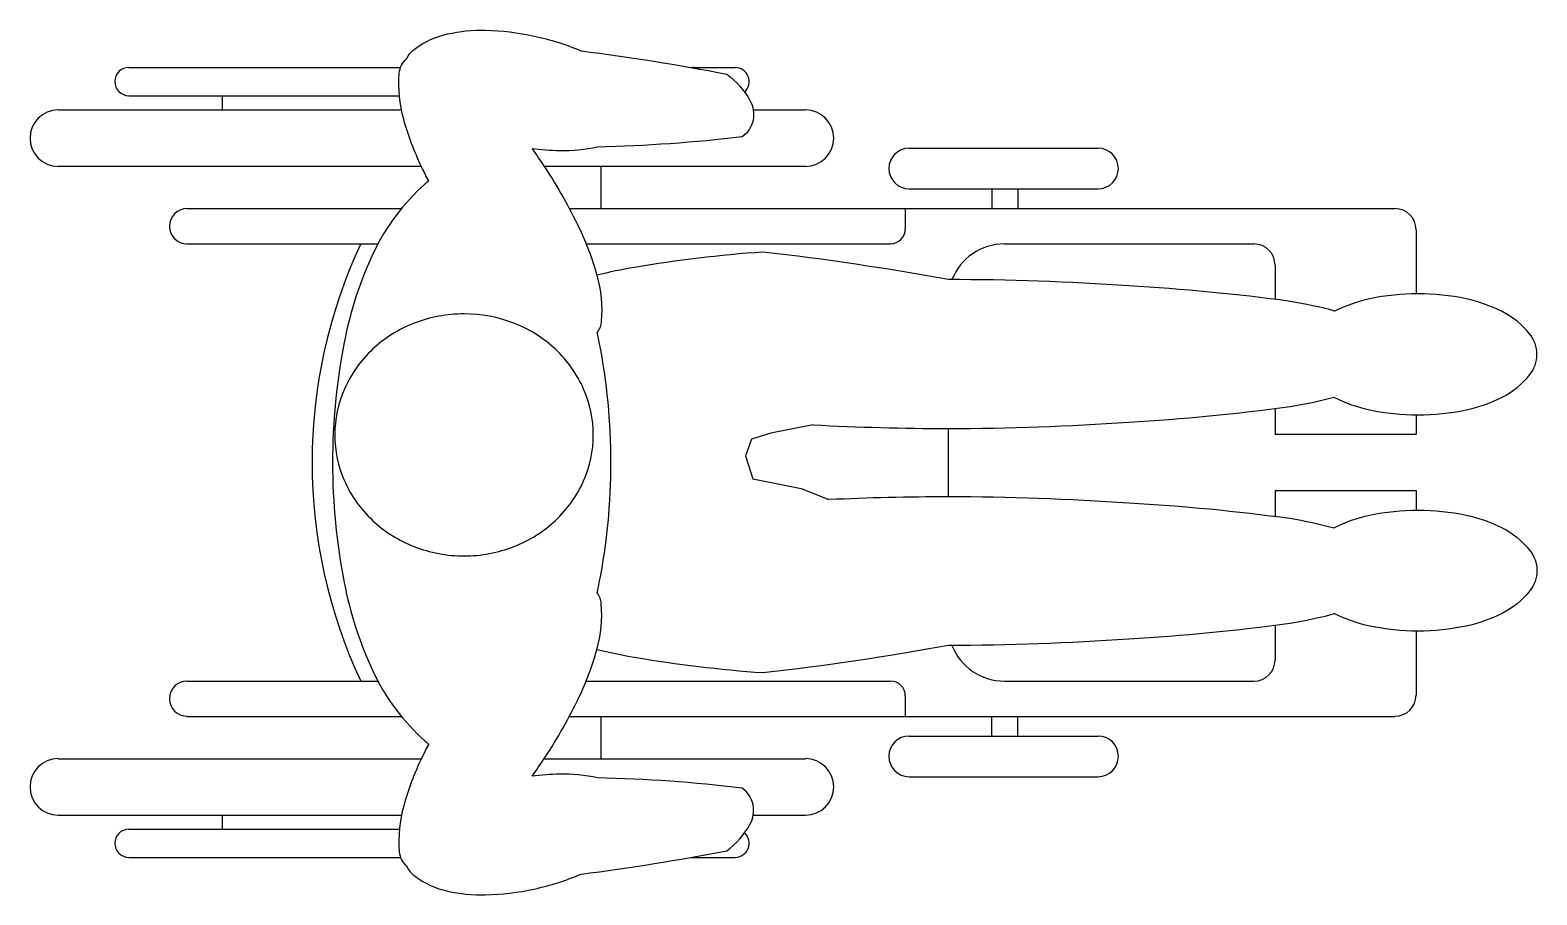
# Model space of a CAD drawing. Header units: millimetres. Extents: x -1443.81 to -1442.61, y 1867.72 to 1868.41.
import ezdxf

# ---------------------------------------------------------------- set-up
doc = ezdxf.new("R2010")
doc.units = ezdxf.units.MM
doc.header["$LTSCALE"] = 10
doc.layers.add('Humanos', color=2, linetype='Continuous')

msp = doc.modelspace()

# ---------------------------------------------------------------- linework, layer by layer
at = {"layer": 'Humanos'}
for p, q in [((-1443.7302, 1868.3776), (-1443.5139, 1868.3776)), ((-1443.2824, 1868.3776), (-1443.2474, 1868.3776)), ((-1443.2824, 1868.3776), (-1443.2811, 1868.3776)), ((-1443.7302, 1868.3551), (-1443.5147, 1868.3551)), ((-1443.6556, 1868.3439), (-1443.6556, 1868.3551)), ((-1443.7864, 1868.3439), (-1443.5131, 1868.3439)), ((-1443.2329, 1868.3439), (-1443.1913, 1868.3439)), ((-1443.8088, 1868.3214), (-1443.8088, 1868.3214)), ((-1443.1087, 1868.3134), (-1442.9583, 1868.3134)), ((-1443.7864, 1868.299), (-1443.4972, 1868.299)), ((-1443.3995, 1868.299), (-1443.1913, 1868.299)), ((-1443.3541, 1868.2653), (-1443.3541, 1868.299)), ((-1443.1087, 1868.281), (-1442.9583, 1868.281)), ((-1443.0429, 1868.281), (-1443.0429, 1868.2653)), ((-1443.0221, 1868.281), (-1443.0221, 1868.2653)), ((-1443.6839, 1868.2653), (-1443.5132, 1868.2653)), ((-1443.3794, 1868.2653), (-1442.7218, 1868.2653)), ((-1443.1117, 1868.2491), (-1443.1117, 1868.2653)), ((-1442.705, 1868.2485), (-1442.705, 1868.1974)), ((-1443.6839, 1868.2372), (-1443.5455, 1868.2372)), ((-1443.6839, 1868.2372), (-1443.5318, 1868.2372)), ((-1443.366, 1868.2372), (-1443.1236, 1868.2372)), ((-1443.0329, 1868.2372), (-1442.8341, 1868.2372)), ((-1442.8173, 1868.2204), (-1442.8173, 1868.1934)), ((-1442.8173, 1868.1057), (-1442.8173, 1868.0857)), ((-1442.705, 1868.1011), (-1442.705, 1868.0857)), ((-1443.0778, 1868.0903), (-1443.0778, 1868.0361)), ((-1442.8173, 1868.0857), (-1442.705, 1868.0857)), ((-1442.8173, 1868.0408), (-1442.705, 1868.0408)), ((-1442.8173, 1868.0408), (-1442.8173, 1868.0207)), ((-1442.705, 1868.0408), (-1442.705, 1868.0253)), ((-1442.8173, 1867.933), (-1442.8173, 1867.906)), ((-1442.705, 1867.929), (-1442.705, 1867.878)), ((-1443.6839, 1867.8892), (-1443.5455, 1867.8892)), ((-1443.6839, 1867.8892), (-1443.5318, 1867.8892)), ((-1443.366, 1867.8892), (-1443.1236, 1867.8892)), ((-1443.0329, 1867.8892), (-1442.8341, 1867.8892)), ((-1443.1117, 1867.8611), (-1443.1117, 1867.8774)), ((-1443.6839, 1867.8611), (-1443.5132, 1867.8611)), ((-1443.3794, 1867.8611), (-1442.7218, 1867.8611)), ((-1443.3541, 1867.8274), (-1443.3541, 1867.8611)), ((-1443.0429, 1867.8455), (-1443.0429, 1867.8611)), ((-1443.0221, 1867.8455), (-1443.0221, 1867.8611)), ((-1443.1087, 1867.8455), (-1442.9583, 1867.8455)), ((-1443.7864, 1867.8274), (-1443.4972, 1867.8274)), ((-1443.3995, 1867.8274), (-1443.1913, 1867.8274)), ((-1443.1087, 1867.8131), (-1442.9583, 1867.8131)), ((-1443.7864, 1867.7825), (-1443.5131, 1867.7825)), ((-1443.6556, 1867.7713), (-1443.6556, 1867.7825)), ((-1443.2329, 1867.7825), (-1443.1913, 1867.7825)), ((-1443.7302, 1867.7713), (-1443.5147, 1867.7713)), ((-1443.7302, 1867.7488), (-1443.5139, 1867.7488)), ((-1443.2824, 1867.7488), (-1443.2474, 1867.7488))]:
    msp.add_line(p, q, dxfattribs=at)
for points in [[(-1443.509, 1868.3845, -0.124336), (-1443.502, 1868.3928, -0.102145), (-1443.4765, 1868.4043, -0.061034), (-1443.4463, 1868.4073, -0.047335), (-1443.4074, 1868.4027, -0.047335), (-1443.37, 1868.3909, -0.015799), (-1443.254, 1868.3724, -0.102145), (-1443.2355, 1868.3514, -0.184709), (-1443.2331, 1868.3357, -0.184709)], [(-1443.4914, 1868.2873, -0.007573), (-1443.497, 1868.2985, -0.0446), (-1443.5113, 1868.3364, -0.087348), (-1443.5148, 1868.3731, -0.202213), (-1443.509, 1868.3845, -0.232018)], [(-1443.2331, 1868.3357, -0.184709), (-1443.2417, 1868.3225, -0.024739), (-1443.3569, 1868.3143, -0.061034), (-1443.3872, 1868.3113, -0.026542), (-1443.4091, 1868.3129, -0.047335)], [(-1443.4091, 1868.3129, -0.011099), (-1443.3987, 1868.2978, -0.03303), (-1443.3717, 1868.2502, -0.0446), (-1443.3575, 1868.2123, -0.087348), (-1443.3539, 1868.1756, -0.142621), (-1443.3572, 1868.167, -0.232018)], [(-1443.4914, 1868.2873, 0.015995), (-1443.4941, 1868.285, 0.102633), (-1443.5355, 1868.2299, 0.061874), (-1443.5587, 1868.1588, 0.048129), (-1443.568, 1868.0632, 0.048129), (-1443.5587, 1867.9676, 0.061874), (-1443.5355, 1867.8965, 0.102633), (-1443.4941, 1867.8414, 0.015995), (-1443.4914, 1867.8391, 0.182525)], [(-1442.7696, 1868.1838, 0.02127), (-1442.8054, 1868.1915, 0.019635), (-1442.9338, 1868.2038, 0.017596), (-1443.0775, 1868.2088, 0.01696), (-1443.2252, 1868.2307, 0.024553), (-1443.3276, 1868.2185, 0.017708), (-1443.3575, 1868.2123, 0.288354)], [(-1442.7704, 1868.1152, 0.06583), (-1442.7418, 1868.1051, 0.051972), (-1442.7035, 1868.1011, 0.051972), (-1442.6652, 1868.1051, 0.06583), (-1442.6365, 1868.1152, 0.104591), (-1442.6146, 1868.1329, 0.172508), (-1442.6088, 1868.1493, 0.172508), (-1442.6146, 1868.1657, 0.104591), (-1442.6365, 1868.1833, 0.06583), (-1442.6652, 1868.1935, 0.051972), (-1442.7035, 1868.1974, 0.051972), (-1442.7418, 1868.1935, 0.06583), (-1442.7704, 1868.1833, 0.104591)], [(-1443.3572, 1867.9594, 0.006875), (-1443.3555, 1867.9676, 0.048129), (-1443.3462, 1868.0632, 0.048129), (-1443.3555, 1868.1588, 0.006875), (-1443.3572, 1868.167, 0.102633)], [(-1443.1853, 1868.0932, 0.01318), (-1443.0775, 1868.0903, 0.017596), (-1442.9338, 1868.0954, 0.019635), (-1442.8054, 1868.1077, 0.020818), (-1442.7703, 1868.1152, 0.285145)], [(-1443.1729, 1868.0339, -0.011668), (-1443.0775, 1868.0361, -0.017596), (-1442.9338, 1868.0311, -0.019635), (-1442.8054, 1868.0188, -0.020818), (-1442.7703, 1868.0113, -0.284569)], [(-1442.7035, 1868.0253, -0.051972), (-1442.6652, 1868.0213, -0.06583), (-1442.6365, 1868.0112, -0.104591), (-1442.6146, 1867.9935, -0.172508), (-1442.6088, 1867.9772, -0.172508), (-1442.6146, 1867.9608, -0.104591), (-1442.6365, 1867.9431, -0.06583), (-1442.6652, 1867.933, -0.051972), (-1442.7035, 1867.929, -0.051972), (-1442.7418, 1867.933, -0.06583), (-1442.7704, 1867.9431, -0.104591)], [(-1442.7704, 1868.0112, -0.06583), (-1442.7418, 1868.0213, -0.051972), (-1442.7035, 1868.0253, -0.051972)], [(-1443.4091, 1867.8135, 0.011099), (-1443.3987, 1867.8286, 0.03303), (-1443.3717, 1867.8762, 0.0446), (-1443.3575, 1867.9142, 0.087348), (-1443.3539, 1867.9508, 0.142621), (-1443.3572, 1867.9594, 0.232018)], [(-1442.7696, 1867.9427, -0.02127), (-1442.8054, 1867.935, -0.019635), (-1442.9338, 1867.9227, -0.017596), (-1443.0775, 1867.9176, -0.01696), (-1443.2252, 1867.8957, -0.024553), (-1443.3276, 1867.908, -0.017708), (-1443.3575, 1867.9142, -0.288354)], [(-1443.4914, 1867.8391, 0.007573), (-1443.497, 1867.8279, 0.0446), (-1443.5113, 1867.79, 0.087348), (-1443.5148, 1867.7533, 0.202213), (-1443.509, 1867.7419, 0.232018)], [(-1443.2331, 1867.7907, 0.184709), (-1443.2417, 1867.804, 0.024739), (-1443.3569, 1867.8122, 0.061034), (-1443.3872, 1867.8152, 0.026542), (-1443.4091, 1867.8135, 0.047335)], [(-1443.509, 1867.7419, 0.124336), (-1443.502, 1867.7336, 0.102145), (-1443.4765, 1867.7221, 0.061034), (-1443.4463, 1867.7191, 0.047335), (-1443.4074, 1867.7237, 0.047335), (-1443.37, 1867.7356, 0.015799), (-1443.254, 1867.7541, 0.102145), (-1443.2355, 1867.7751, 0.184709), (-1443.2331, 1867.7907, 0.184709)]]:
    msp.add_lwpolyline(points, format="xyb", dxfattribs=at)
msp.add_lwpolyline([(-1443.3603, 1868.0852, 0.104587), (-1443.368, 1868.1217, 0.100811), (-1443.3904, 1868.1533, 0.095893), (-1443.4235, 1868.1741, 0.092683), (-1443.4632, 1868.1815, 0.092683), (-1443.503, 1868.1741, 0.095893), (-1443.5361, 1868.1533, 0.100811), (-1443.5585, 1868.1217, 0.104587), (-1443.5662, 1868.0852, 0.104587), (-1443.5585, 1868.0486, 0.100811), (-1443.5361, 1868.0171, 0.095893), (-1443.503, 1867.9963, 0.092683), (-1443.4632, 1867.9888, 0.092683), (-1443.4235, 1867.9963, 0.095893), (-1443.3904, 1868.0171, 0.100811), (-1443.368, 1868.0486, 0.104587)], format="xyb", close=True, dxfattribs=at)
msp.add_lwpolyline([(-1443.1853, 1868.0932), (-1443.2188, 1868.0866), (-1443.2342, 1868.0818), (-1443.239, 1868.0684), (-1443.2332, 1868.0501), (-1443.1948, 1868.0424), (-1443.1727, 1868.0338)], dxfattribs=at)
for centre, radius, start, end in [((-1443.7302, 1868.3664), 0.0112, 90, 270), ((-1443.2811, 1868.3664), 0.0112, 64.6113, 90), ((-1443.2474, 1868.3664), 0.0112, 312.3974, 90), ((-1443.7864, 1868.3214), 0.0225, 90, 180), ((-1443.1913, 1868.3214), 0.0225, 270, 90), ((-1443.7864, 1868.3214), 0.0225, 180, 270), ((-1443.1087, 1868.2972), 0.0162, 90, 270), ((-1442.9583, 1868.2972), 0.0162, 270, 90), ((-1443.6839, 1868.2513), 0.014, 90, 270), ((-1442.7218, 1868.2485), 0.0168, 0, 90), ((-1443.1236, 1868.2491), 0.0118, 270, 0), ((-1443.174, 1868.0632), 0.4103, 154.9017, 205.0983), ((-1443.0329, 1868.1923), 0.0449, 90, 158.4742), ((-1442.8341, 1868.2204), 0.0168, 0, 90), ((-1443.0329, 1867.9341), 0.0449, 201.5258, 270), ((-1442.8341, 1867.906), 0.0168, 270, 0), ((-1443.6839, 1867.8752), 0.014, 90, 270), ((-1443.1236, 1867.8774), 0.0118, 0, 90), ((-1442.7218, 1867.878), 0.0168, 270, 0), ((-1443.1087, 1867.8293), 0.0162, 90, 270), ((-1442.9583, 1867.8293), 0.0162, 270, 90), ((-1443.7864, 1867.805), 0.0225, 90, 270), ((-1443.1913, 1867.805), 0.0225, 270, 90), ((-1443.7302, 1867.7601), 0.0112, 90, 270), ((-1443.2474, 1867.7601), 0.0112, 270, 47.6026)]:
    msp.add_arc(centre, radius, start, end, dxfattribs=at)

doc.saveas('drawing.dxf')
